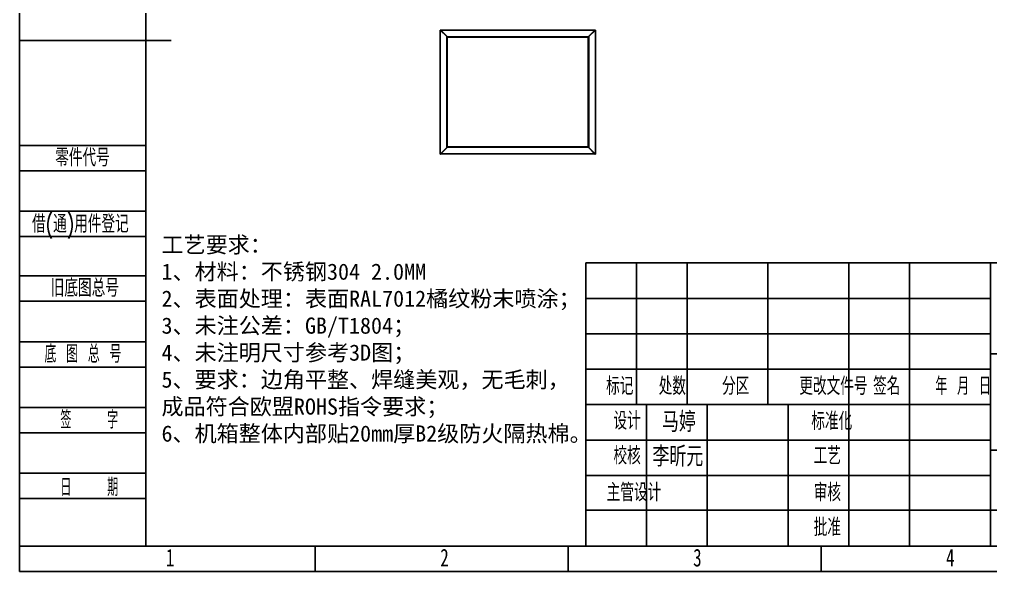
# Model space of a CAD drawing. Header units: millimetres. Extents: x -14348 to 6039, y -1826 to 2921.
# Drawn here: x -14348 to -10348, y -1500 to 774 of the extents above; entities that cross this region are included whole.
import ezdxf

# ---------------------------------------------------------------- set-up
doc = ezdxf.new("R2010")
doc.units = ezdxf.units.MM
doc.layers.add('图框', color=7, linetype='Continuous')
doc.layers.add('文字层', color=3, linetype='Continuous', lineweight=25)
doc.styles.add('SLDTEXTSTYLE0', font='TXT', dxfattribs={"width": 0.7, "bigfont": 'bigfont'})
doc.styles.add('SLDTEXTSTYLE2', font='TXT', dxfattribs={"width": 0.614286, "bigfont": 'bigfont'})
doc.styles.add('SLDTEXTSTYLE3', font='TXT', dxfattribs={"width": 0.62, "bigfont": 'bigfont'})
doc.styles.add('SLDTEXTSTYLE4', font='TXT', dxfattribs={"width": 0.566667, "bigfont": 'bigfont'})
doc.styles.add('SLDTEXTSTYLE5', font='TXT', dxfattribs={"width": 0.7})

msp = doc.modelspace()

# ---------------------------------------------------------------- linework, layer by layer
at = {"color": 7, "linetype": 'Continuous', "lineweight": 25}
for p, q in [((-12615.511, 729.982), (-12615.072, 729.982)), ((-12615.511, 700.578), (-12615.511, 729.982)), ((-12615.072, 730.321), (-12615.072, 700.578)), ((-12588.168, 703.417), (-12615.072, 730.321)), ((-12615.072, 730.321), (-12613.423, 730.321)), ((-12586.52, 703.417), (-12613.423, 730.321)), ((-12586.108, 729.982), (-12613.085, 729.982)), ((-12612.53, 729.542), (-12585.627, 702.639)), ((-12612.53, 729.542), (-12586.108, 729.542)), ((-12612.53, 729.427), (-12612.53, 729.542)), ((-12586.108, 729.542), (-12586.108, 729.982)), ((-12586.108, 729.982), (-12004.988, 729.982)), ((-12004.988, 729.542), (-12586.108, 729.542)), ((-11978.566, 729.542), (-12005.469, 702.639)), ((-12004.988, 729.982), (-12004.988, 729.542)), ((-12004.988, 729.982), (-11978.011, 729.982)), ((-11978.566, 729.542), (-12004.988, 729.542)), ((-12004.576, 703.417), (-11977.672, 730.321)), ((-12002.927, 703.417), (-11976.024, 730.321)), ((-11978.566, 729.427), (-11978.566, 729.542)), ((-11976.024, 730.321), (-11977.672, 730.321)), ((-11976.024, 730.321), (-11976.024, 700.578)), ((-11975.584, 729.982), (-11976.024, 729.982)), ((-11975.584, 700.578), (-11975.584, 729.982)), ((-12615.511, 700.578), (-12615.511, 249.458)), ((-12615.511, 700.578), (-12615.072, 700.578)), ((-12615.072, 700.578), (-12615.072, 249.458)), ((-12588.168, 700.578), (-12588.168, 703.417)), ((-12588.168, 703.417), (-12586.52, 703.417)), ((-12588.168, 249.458), (-12588.168, 700.578)), ((-12588.168, 700.578), (-12586.108, 700.578)), ((-12586.52, 700.578), (-12586.52, 703.417)), ((-12586.108, 701.472), (-12586.52, 701.884)), ((-12586.108, 700.578), (-12586.108, 702.639)), ((-12586.108, 702.639), (-12585.627, 702.639)), ((-12586.108, 700.578), (-12586.108, 249.458)), ((-12004.988, 700.578), (-12586.108, 700.578)), ((-12005.469, 702.639), (-12585.627, 702.639)), ((-12005.469, 702.639), (-12004.988, 702.639)), ((-12004.988, 702.639), (-12004.988, 700.578)), ((-12004.988, 701.472), (-12004.576, 701.884)), ((-12004.988, 700.578), (-12002.927, 700.578)), ((-12004.988, 249.458), (-12004.988, 700.578)), ((-12002.927, 703.417), (-12004.576, 703.417)), ((-12004.576, 700.578), (-12004.576, 703.417)), ((-12002.927, 700.578), (-12002.927, 703.417)), ((-12002.927, 249.458), (-12002.927, 700.578)), ((-11976.024, 249.458), (-11976.024, 700.578)), ((-11976.024, 700.578), (-11975.584, 700.578)), ((-11975.584, 249.458), (-11975.584, 700.578)), ((-12615.072, 249.458), (-12615.511, 249.458)), ((-12615.511, 249.458), (-12615.511, 220.055)), ((-12615.072, 219.716), (-12615.072, 249.458)), ((-12588.168, 246.619), (-12615.072, 219.716)), ((-12586.52, 246.619), (-12613.423, 219.716)), ((-12612.53, 220.494), (-12585.627, 247.398)), ((-12586.108, 249.458), (-12588.168, 249.458)), ((-12588.168, 249.458), (-12588.168, 246.619)), ((-12588.168, 246.619), (-12586.52, 246.619)), ((-12586.52, 249.458), (-12586.52, 246.619)), ((-12586.108, 248.565), (-12586.52, 248.152)), ((-12586.108, 249.458), (-12004.988, 249.458)), ((-12586.108, 247.398), (-12586.108, 249.458)), ((-12585.627, 247.398), (-12586.108, 247.398)), ((-12585.627, 247.398), (-12005.469, 247.398)), ((-12004.988, 247.398), (-12005.469, 247.398)), ((-11978.566, 220.494), (-12005.469, 247.398)), ((-12002.927, 249.458), (-12004.988, 249.458)), ((-12004.988, 249.458), (-12004.988, 247.398)), ((-12004.988, 248.565), (-12004.576, 248.152)), ((-12004.576, 249.458), (-12004.576, 246.619)), ((-12002.927, 246.619), (-12004.576, 246.619)), ((-12004.576, 246.619), (-11977.672, 219.716)), ((-12002.927, 249.458), (-12002.927, 246.619)), ((-12002.927, 246.619), (-11976.024, 219.716)), ((-11976.024, 219.716), (-11976.024, 249.458)), ((-11975.584, 249.458), (-11976.024, 249.458)), ((-11975.584, 249.458), (-11975.584, 220.055)), ((-12615.511, 220.055), (-12615.072, 220.055)), ((-12615.072, 219.716), (-12613.423, 219.716)), ((-12586.108, 220.055), (-12613.085, 220.055)), ((-12612.53, 220.609), (-12612.53, 220.494)), ((-12612.53, 220.494), (-12586.108, 220.494)), ((-12586.108, 220.494), (-12004.988, 220.494)), ((-12586.108, 220.055), (-12586.108, 220.494)), ((-12586.108, 220.055), (-12004.988, 220.055)), ((-11978.566, 220.494), (-12004.988, 220.494)), ((-12004.988, 220.494), (-12004.988, 220.055)), ((-12004.988, 220.055), (-11978.011, 220.055)), ((-11978.566, 220.609), (-11978.566, 220.494)), ((-11976.024, 219.716), (-11977.672, 219.716)), ((-11975.584, 220.055), (-11976.024, 220.055))]:
    msp.add_line(p, q, dxfattribs=at)
at = {"layer": '图框'}
for p, q in [((-14348.301, -1499.654), (-14348.301, 2875.346)), ((-14348.301, 254.942), (-13827.468, 254.942)), ((-14348.301, 150.776), (-13827.468, 150.776)), ((-14348.301, -15.891), (-13827.468, -15.891)), ((-14348.301, -120.058), (-13827.468, -120.058)), ((-14348.301, -282.362), (-13827.468, -282.362)), ((-14348.301, -386.528), (-13827.468, -386.528)), ((-12014.968, -374.654), (-10348.301, -374.654)), ((-14348.301, -553.195), (-13827.468, -553.195)), ((-12014.968, -520.487), (-10348.301, -520.487)), ((-14348.301, -657.362), (-13827.468, -657.362)), ((-14348.301, -824.028), (-13827.468, -824.028)), ((-14348.301, -928.195), (-13827.468, -928.195)), ((-14348.301, -1094.862), (-13827.468, -1094.862)), ((-14348.301, -1199.028), (-13827.468, -1199.028)), ((-14348.301, -1395.487), (-13827.468, -1395.487)), ((-13129.551, -1499.654), (-13129.551, -1395.487)), ((-12087.885, -1499.654), (-12087.885, -1395.487)), ((-14348.301, -1499.654), (-8160.801, -1499.654))]:
    msp.add_line(p, q, dxfattribs=at)
at = {"layer": '图框', "linetype": 'Continuous', "lineweight": 25}
msp.add_line((-13827.468, -1395.487), (-13827.468, 2771.179), dxfattribs=at)
at = {"layer": '图框', "lineweight": 25}
for p, q in [((-14348.301, 687.846), (-13723.301, 687.846)), ((-12014.968, -228.821), (-12014.968, -1395.487)), ((-12014.968, -228.821), (-8264.968, -228.821)), ((-11806.635, -228.821), (-11806.635, -812.154)), ((-11598.301, -228.821), (-11598.301, -812.154)), ((-11264.968, -228.821), (-11264.968, -812.154)), ((-10931.635, -228.821), (-10931.635, -1395.487)), ((-10681.635, -228.821), (-10681.635, -1395.487)), ((-10348.965, -227.734), (-10348.204, -1395.487)), ((-10348.721, -602.734), (-8265.387, -602.734)), ((-12014.968, -666.321), (-10348.301, -666.321)), ((-12014.968, -812.154), (-10348.301, -812.154)), ((-11764.968, -812.154), (-11764.968, -1395.487)), ((-11514.968, -812.154), (-11514.968, -1395.487)), ((-11181.635, -812.154), (-11181.635, -1395.487)), ((-12014.968, -957.987), (-10348.301, -957.987)), ((-10348.301, -999.654), (-8264.968, -999.654)), ((-12014.968, -1103.821), (-10348.301, -1103.821)), ((-12014.968, -1246.194), (-10348.301, -1246.194)), ((-10348.301, -1246.194), (-8264.967, -1246.194)), ((-13827.468, -1395.487), (-8264.968, -1395.487)), ((-11046.218, -1499.654), (-11046.218, -1395.487))]:
    msp.add_line(p, q, dxfattribs=at)

# ---------------------------------------------------------------- texts
at = {"layer": '图框'}
for s, insert, char_height, attachment_point, style in [('零件代号', (-14200.726, 241.576), 72.9167, 1, 'SLDTEXTSTYLE0'), ('借(通)用件登记', (-14296.299, -31.476), 72.9167, 1, 'SLDTEXTSTYLE0'), ('旧底图总号', (-14219.259, -294.991), 72.9167, 1, 'SLDTEXTSTYLE0'), ('底 图 总 号', (-14245.235, -567.039), 72.9167, 1, 'SLDTEXTSTYLE2'), ('标记', (-11875.44, -699.295), 72.9167, 2, 'SLDTEXTSTYLE0'), ('处数', (-11658.985, -699.295), 72.9167, 2, 'SLDTEXTSTYLE0'), ('分区', (-11398.122, -699.295), 72.9167, 2, 'SLDTEXTSTYLE0'), ('更改文件号', (-10995.453, -699.295), 72.9167, 2, 'SLDTEXTSTYLE0'), ('签名', (-10775.874, -699.295), 72.9167, 2, 'SLDTEXTSTYLE0'), ('年 月 日', (-10461.031, -699.295), 72.9167, 2, 'SLDTEXTSTYLE3'), ('签    字', (-14060.599, -837.914), 72.9167, 2, 'SLDTEXTSTYLE4'), ('设计', (-11845.239, -842.193), 72.9167, 2, 'SLDTEXTSTYLE0'), ('{\\fSimSun|b0|i0|c134|p2;马婷}', (-11631.841, -844.012), 72.91667, 2, 'SLDTEXTSTYLE0'), ('标准化', (-11002.194, -843.577), 72.9167, 2, 'SLDTEXTSTYLE0'), ('校核', (-11845.239, -985.508), 72.9167, 2, 'SLDTEXTSTYLE0'), ('工艺', (-11020.474, -986.266), 72.9167, 2, 'SLDTEXTSTYLE0'), ('日    期', (-14060.599, -1116.04), 72.9167, 2, 'SLDTEXTSTYLE4'), ('主管设计', (-11816.923, -1137.169), 72.9167, 2, 'SLDTEXTSTYLE0'), ('审核', (-11020.474, -1137.169), 72.9167, 2, 'SLDTEXTSTYLE0'), ('批准', (-11020.423, -1280.427), 72.9167, 2, 'SLDTEXTSTYLE0'), ('1', (-13727.584, -1405.778), 72.917, 2, 'SLDTEXTSTYLE5'), ('2', (-12597.376, -1405.778), 72.917, 2, 'SLDTEXTSTYLE5'), ('3', (-11555.709, -1405.778), 72.917, 2, 'SLDTEXTSTYLE5'), ('4', (-10514.042, -1405.778), 72.917, 2, 'SLDTEXTSTYLE5')]:
    msp.add_mtext(s, dxfattribs=dict(at, insert=insert, char_height=char_height, attachment_point=attachment_point, style=style))
at = {"layer": '图框', "insert": (-11636.118, -986.481), "char_height": 72.91667, "width": 281.44302, "attachment_point": 2, "style": 'SLDTEXTSTYLE0'}
msp.add_mtext('{\\fSimSun|b0|i0|c134|p2;李昕元}', dxfattribs=at)
at = {"layer": '文字层', "insert": (-13763.037, -120.172), "char_height": 66.64747, "attachment_point": 1}
msp.add_mtext_dynamic_manual_height_columns('{\\fSimSun|b0|i0|c134|p2;工艺要求：}\\P1{\\fSimSun|b0|i0|c134|p2;、材料：不锈钢304 2.0MM}\\P2{\\fSimSun|b0|i0|c134|p2;、表面处理：表面RAL7012橘纹粉末喷涂；}\\P3{\\fSimSun|b0|i0|c134|p2;、未注公差：}GB/T1804{\\fSimSun|b0|i0|c134|p2;；}\\P4{\\fSimSun|b0|i0|c134|p2;、未注明尺寸参考}3D{\\fSimSun|b0|i0|c134|p2;图；}\\P5{\\fSimSun|b0|i0|c134|p2;、要求：边角平整、焊缝美观，无毛刺，成品符合欧盟ROHS指令要求；\\P6、机箱整体内部贴20mm厚B2级防火隔热棉。}', width=1736.69891, gutter_width=17.5, heights=[0], dxfattribs=at)

doc.saveas('drawing.dxf')
